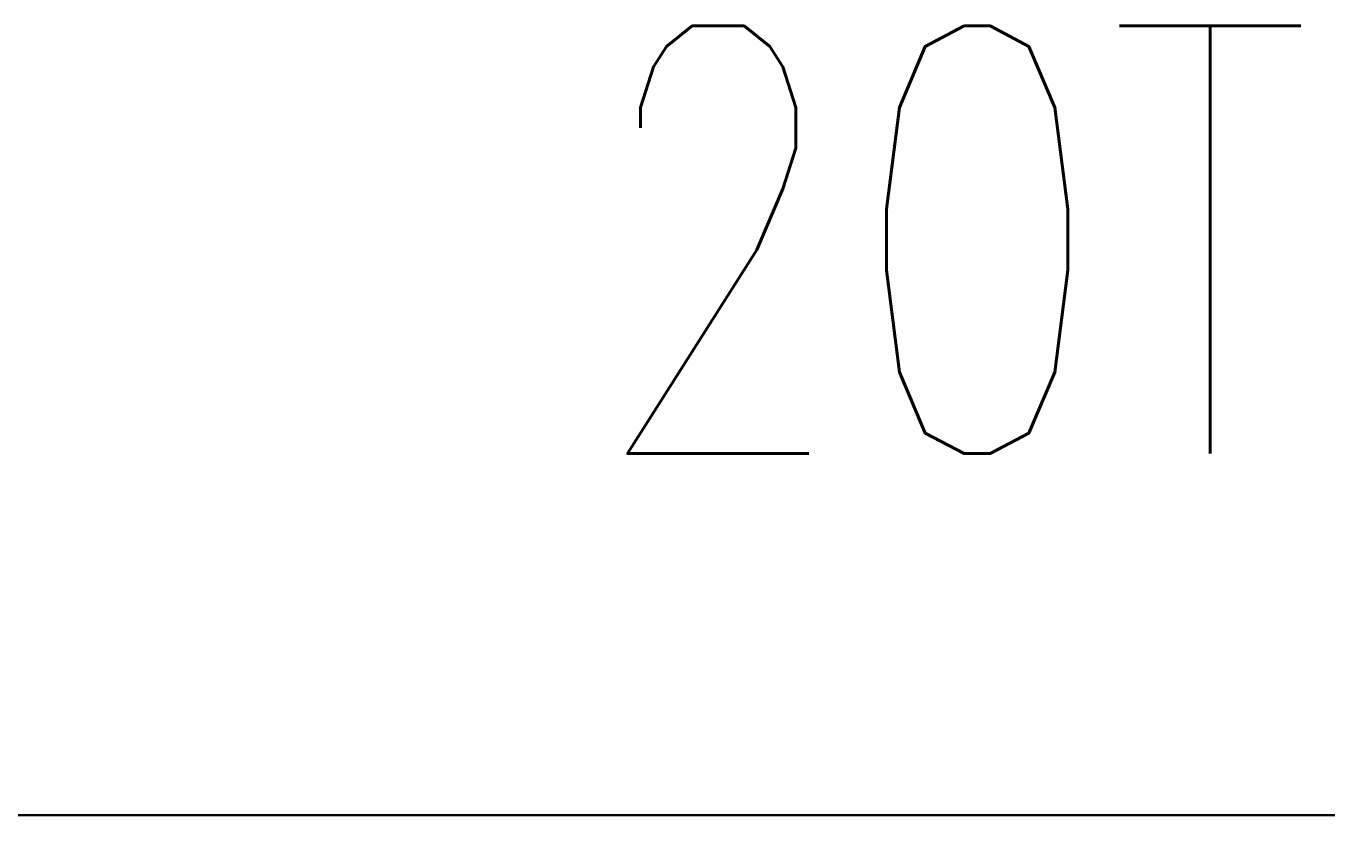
# Model space of a CAD drawing. Extents: x -599358 to 2865263, y -1062760 to 486533.
# Drawn here: x 1886369 to 1890888, y -658410 to -655665 of the extents above; entities that cross this region are included whole.
import ezdxf

# ---------------------------------------------------------------- set-up
doc = ezdxf.new("R2010")
doc.units = 0
for name, pattern in [('__DASH', [0.35, 0.25, -0.1]), ('DASH', [0.35, 0.25, -0.1]), ('DOTE', [2.42, 2, -0.2, 0.02, -0.2])]:
    doc.linetypes.add(name, pattern=pattern)
doc.layers.add('A-AXIS-DOTE', color=14, linetype='DOTE')
doc.layers.add('A-LIN-V', color=9, linetype='Continuous')
doc.styles.add('A-STANDARD', font='SIMPLEX', dxfattribs={"bigfont": 'GBCBIG'})

# ---------------------------------------------------------------- blocks, each defined once
blk = doc.blocks.new('23423wer-M')
at = {"color": 1, "linetype": 'DASH', "style": 'A-STANDARD', "width": 0.705882}
blk.add_text('20T', height=1094.76, dxfattribs=at).set_placement((1668591.2, 546945.3))

msp = doc.modelspace()

# ---------------------------------------------------------------- linework, layer by layer
at = {"layer": 'A-AXIS-DOTE', "linetype": '__DASH', "ltscale": 2}
for p in [(1933338.2, -658409.9), (1930835.3, -658409.9)]:
    msp.add_line(p, (1839476.3, -658409.9), dxfattribs=at)
at = {"layer": 'A-LIN-V'}
msp.add_line((1849550.3, -658409.9), (1922859.1, -658409.9), dxfattribs=at)

# ---------------------------------------------------------------- block references
at = {"xscale": 1.35874988235309, "yscale": 1.35874988235309, "zscale": 1.35874988235309}
msp.add_blockref('23423wer-M', (-378872.9, -1400314.2), dxfattribs=at)

doc.saveas('drawing.dxf')
